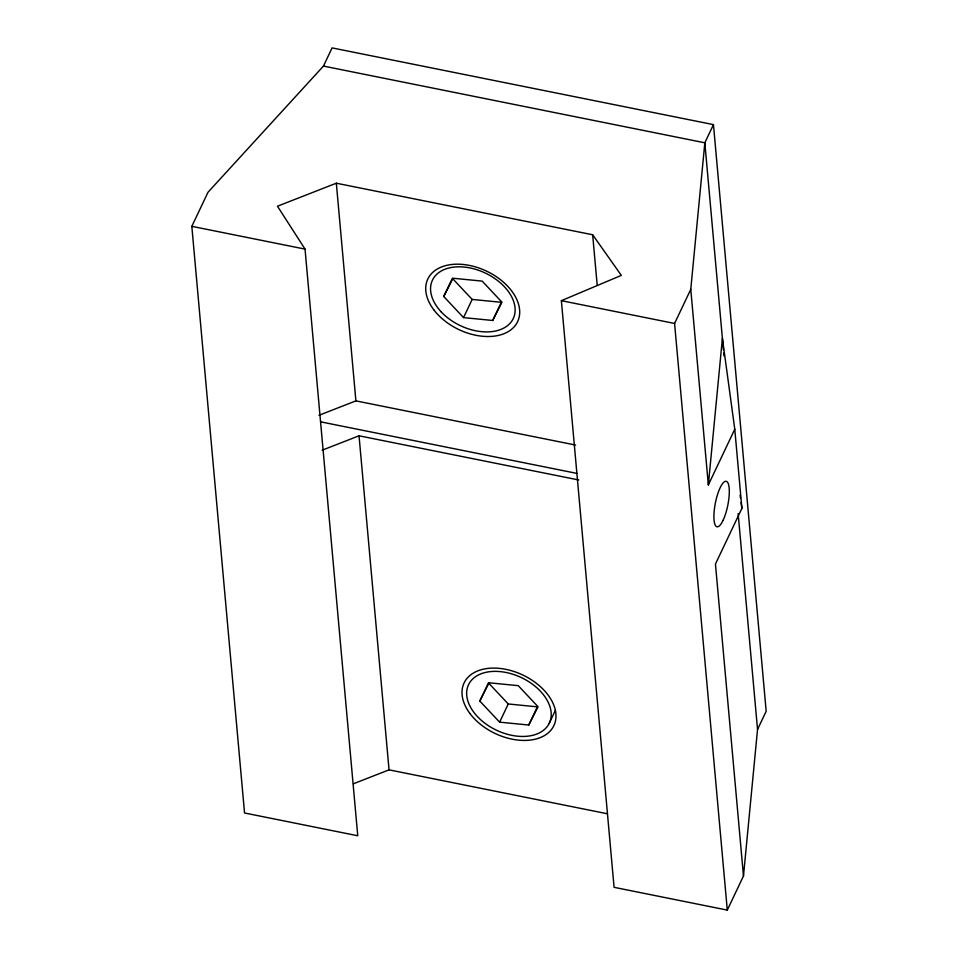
<?xml version="1.0" encoding="UTF-8"?>
<svg xmlns="http://www.w3.org/2000/svg" width="958" height="958" viewBox="0 0 958 958"><rect width="100%" height="100%" fill="white"/><g stroke="black" fill="none" stroke-linecap="round" stroke-linejoin="round"><path stroke-width="1.44" d="M708.345 484.916L722.404 338.354L734.774 429.232L708.345 484.916L690.766 289.364L704.825 142.802L713.459 124.624L332.091 47.9L323.457 66.078L208.018 192.247L191.828 226.339L244.541 812.983L357.753 835.759L305.039 249.116L277.461 206.221L336.33 183.206L592.667 234.77L621.323 275.389L561.364 300.68L614.078 887.324L727.29 910.1L743.48 876.007L757.538 729.445L738.139 513.548M443.722 296.489L452.344 278.311L472.162 299.423L501.309 302.297L492.675 320.475L463.54 317.613L443.722 296.489L453.038 278.239L482.173 281.113L501.992 302.225L492.675 320.475M463.54 317.613L472.162 299.423M479.802 701.04L488.436 682.862L508.255 703.974L537.39 706.848L528.756 725.026L499.621 722.164L479.802 701.04L489.119 682.791L518.254 685.665L538.073 706.776L528.756 725.026M727.29 910.1L674.576 323.457L690.766 289.364M499.621 722.164L508.255 703.974M549.102 723.589A44.739 29.111 25.4 0 0 500.327 671.618A44.739 29.111 25.4 0 0 477.383 716.524A44.739 29.111 25.4 0 0 549.102 723.589L555.4 710.333M734.774 429.232L741.887 508.375L715.446 564.058L743.48 876.007M757.538 729.445L766.172 711.267L713.459 124.624M318.93 415.317L355.897 400.875L575.602 445.063M322.068 450.236L359.034 435.794L578.74 479.982M353.454 783.764L389.044 769.849L607.3 813.749M323.457 66.078L704.825 142.802L723.422 349.766M191.828 226.339L305.039 249.116M561.364 300.68L674.576 323.457M320.894 421.891L576.956 473.408M740.091 495.19L740.498 498.124M741.097 502.519L741.887 508.375M723.721 353.011L723.985 355.933M592.667 234.77L597.217 285.46M336.33 183.206L355.897 400.875M359.034 435.794L389.044 769.849M469.959 713.554A49.708 32.344 25.4 0 0 551.173 729.888A49.708 32.344 25.4 0 0 505.86 669.343A49.708 32.344 25.4 0 0 469.959 713.554M433.675 309.65A49.708 32.344 25.4 0 0 514.889 325.983A49.708 32.344 25.4 0 0 469.576 265.438A49.708 32.344 25.4 0 0 433.675 309.65M723.074 520.326A23.196 6.311 -78.6 0 0 727.421 482.102A23.196 6.311 -78.6 0 0 714.333 509.656A23.196 6.311 -78.6 0 0 723.074 520.326M441.303 311.985A44.739 29.111 25.4 0 0 513.021 319.038A44.739 29.111 25.4 0 0 464.247 267.066A44.739 29.111 25.4 0 0 441.303 311.985"/></g></svg>
